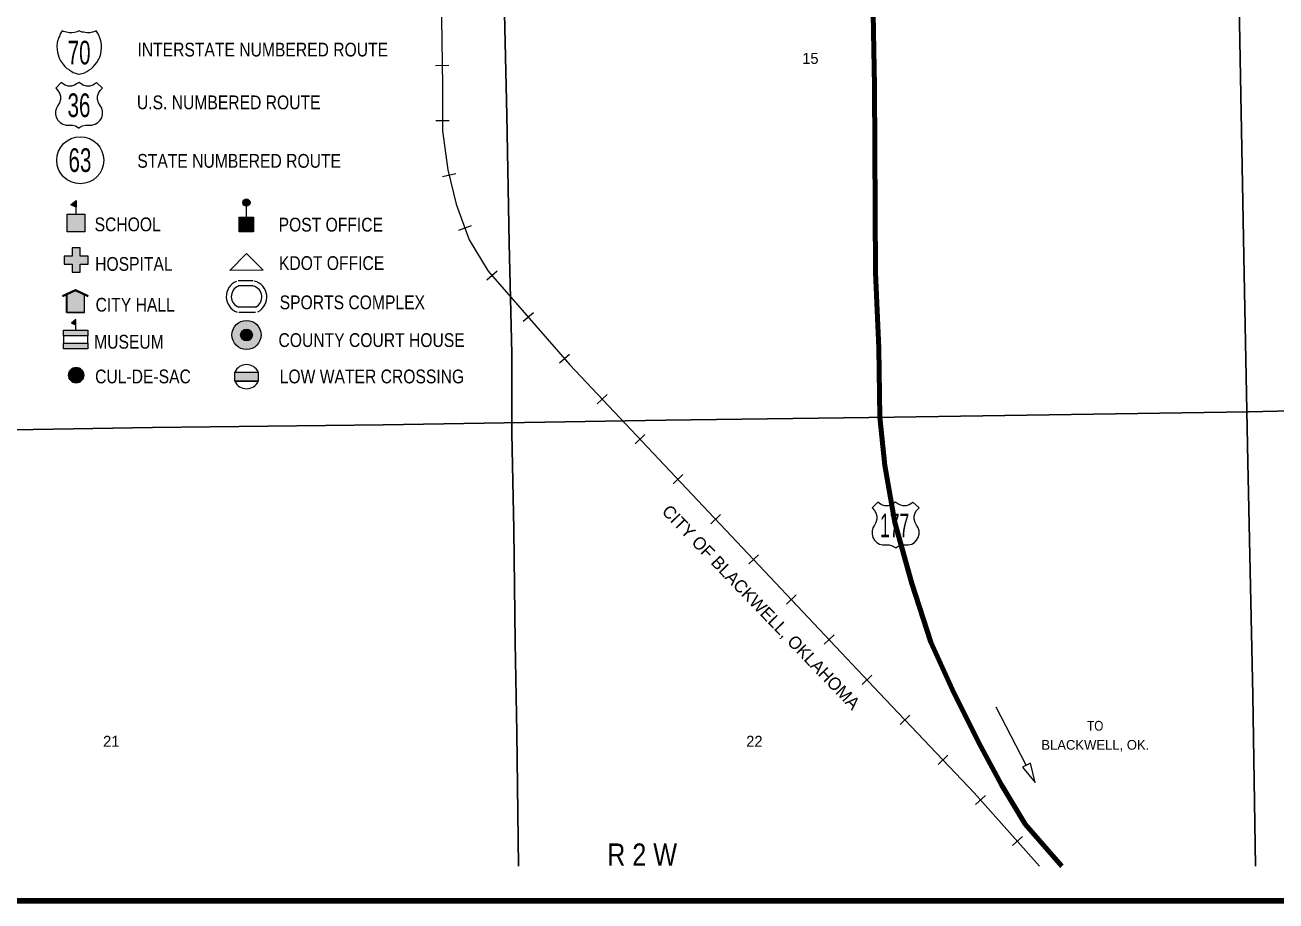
# Model space of a CAD drawing. Extents: x 396.91 to 401.39, y 2543.42 to 2547.36.
# Drawn here: x 398.022 to 399.724, y 2543.476 to 2544.668 of the extents above; entities that cross this region are included whole.
import ezdxf
from ezdxf.enums import TextEntityAlignment as Align

# ---------------------------------------------------------------- set-up
doc = ezdxf.new("R2010")
doc.units = 0
doc.header["$LTSCALE"] = 0.0068
for name, color, linetype, lineweight in [('11', 7, 'Continuous', 80), ('14', 7, 'Continuous', 25), ('17', 7, 'Continuous', 13), ('19', 7, 'Continuous', 13), ('35', 7, 'Continuous', 13), ('48', 7, 'Continuous', 106), ('50', 7, 'Continuous', 13)]:
    doc.layers.add(name, color=color, linetype=linetype, lineweight=lineweight)
doc.layers.add('45', color=7, linetype='Continuous')
doc.layers.add('46', color=7, linetype='Continuous')

msp = doc.modelspace()

# ---------------------------------------------------------------- hatches: boundary and pattern name
at = {"layer": '50'}
for points in [[(398.091477, 2544.420076), (398.08447, 2544.422917), (398.091477, 2544.428977)], [(398.323524, 2544.421181, 1), (398.323098, 2544.430982, 1)], [(398.079545, 2544.386174), (398.079545, 2544.410227), (398.103598, 2544.410227), (398.103598, 2544.386174)], [(398.313636, 2544.386174), (398.313636, 2544.406439), (398.333144, 2544.406439), (398.333144, 2544.386174)], [(398.086174, 2544.331629), (398.097159, 2544.331629), (398.097159, 2544.342424), (398.107955, 2544.342424), (398.107955, 2544.353409), (398.097159, 2544.353409), (398.097159, 2544.364394), (398.086174, 2544.364394), (398.086174, 2544.353409), (398.075189, 2544.353409), (398.075189, 2544.342424), (398.086174, 2544.342424)], [(398.091098, 2544.306818), (398.078788, 2544.301326), (398.078788, 2544.276515), (398.102841, 2544.276515), (398.102841, 2544.301326)], [(398.107386, 2544.252652), (398.107386, 2544.245076), (398.074621, 2544.245076), (398.074621, 2544.252652)], [(398.091098, 2544.259659), (398.091098, 2544.267235), (398.085227, 2544.262121)], [(398.343336, 2544.246688, 1), (398.303654, 2544.245461, 1)], [(398.331319, 2544.247916, 1), (398.315671, 2544.244234, 1)], [(398.107386, 2544.234848), (398.107386, 2544.227273), (398.074621, 2544.227273), (398.074621, 2544.234848)], [(398.101924, 2544.191332, 1), (398.081406, 2544.191332, 1)], [(398.307576, 2544.195644), (398.339394, 2544.195644), (398.339394, 2544.183144), (398.307576, 2544.183144)]]:
    msp.add_hatch(color=256, dxfattribs=at).paths.add_polyline_path(points)

# ---------------------------------------------------------------- linework, layer by layer
at = {"layer": '11'}
msp.add_lwpolyline([(399.432765, 2543.523674), (399.382955, 2543.580871), (399.350758, 2543.634091), (399.322538, 2543.686553), (399.286174, 2543.758333), (399.254735, 2543.828409), (399.228977, 2543.908144), (399.205492, 2543.991098), (399.191856, 2544.068561), (399.185417, 2544.13447), (399.183902, 2544.22803), (399.179545, 2544.331061), (399.177841, 2544.58428), (399.172348, 2544.880682), (399.169886, 2545.009659), (399.163447, 2545.036174), (399.144129, 2545.07178), (399.10625, 2545.141856), (399.099811, 2545.168371)], dxfattribs=at)
at = {"layer": '14'}
for points in [[(399.666856, 2545.108523), (399.669697, 2544.978977), (399.674432, 2544.670455), (399.681061, 2544.329167), (399.685985, 2544.073295), (399.692614, 2543.756439), (399.696402, 2543.523674)], [(398.69375, 2543.523674), (398.691098, 2543.705303), (398.689015, 2543.82803), (398.687121, 2543.981439), (398.684659, 2544.112311), (398.684659, 2544.221023), (398.681061, 2544.370833), (398.677841, 2544.544886), (398.674432, 2544.683144), (398.67197, 2544.814205), (398.669697, 2544.956439), (398.66572, 2545.058712)], [(396.958144, 2544.100379), (397.177652, 2544.10322), (397.388447, 2544.105682), (397.586174, 2544.109848), (397.924811, 2544.11553), (398.195455, 2544.120455), (398.50947, 2544.123864), (398.893939, 2544.130303), (399.204924, 2544.13428), (399.686932, 2544.141667), (400.056818, 2544.15), (400.418561, 2544.156439), (400.746023, 2544.160985)]]:
    msp.add_lwpolyline(points, dxfattribs=at)
at = {"layer": '17'}
for p, q in [((398.598864, 2544.612689), (398.580492, 2544.612311)), ((398.599242, 2544.5375), (398.580871, 2544.5375)), ((398.608144, 2544.465341), (398.590341, 2544.460985)), ((398.629167, 2544.394697), (398.611932, 2544.388258)), ((398.664394, 2544.332765), (398.650568, 2544.320644)), ((398.713826, 2544.276326), (398.7, 2544.264205)), ((398.763068, 2544.219697), (398.749242, 2544.207765)), ((398.814015, 2544.165341), (398.800758, 2544.152652)), ((398.86553, 2544.110795), (398.852273, 2544.098106)), ((398.917045, 2544.05625), (398.903788, 2544.043561)), ((398.968561, 2544.001705), (398.955303, 2543.989015)), ((399.020076, 2543.947159), (399.006818, 2543.934659)), ((399.071591, 2543.892614), (399.058144, 2543.880114)), ((399.122917, 2543.838068), (399.109659, 2543.825379)), ((399.174432, 2543.783333), (399.160985, 2543.770833)), ((399.225947, 2543.728977), (399.212689, 2543.716288)), ((399.277652, 2543.674621), (399.264394, 2543.661932)), ((399.329167, 2543.619886), (399.31553, 2543.607576)), ((399.379167, 2543.563826), (399.36553, 2543.551705))]:
    msp.add_line(p, q, dxfattribs=at)
msp.add_lwpolyline([(398.572917, 2547.311553), (398.57822, 2547.210606), (398.585606, 2546.921212), (398.588826, 2546.658333), (398.576894, 2546.391477), (398.566477, 2546.09072), (398.572159, 2545.695833), (398.579356, 2545.420076), (398.580303, 2545.109091), (398.585985, 2544.858333), (398.589962, 2544.585227), (398.589962, 2544.523864), (398.597348, 2544.470644), (398.608523, 2544.423864), (398.626326, 2544.375568), (398.652083, 2544.332765), (398.763258, 2544.205492), (399.028409, 2543.925), (399.184659, 2543.758902), (399.313636, 2543.623485), (399.402652, 2543.523674)], dxfattribs=at)
at = {"layer": '19'}
msp.add_lwpolyline([(399.182386, 2544.01875), (399.174811, 2544.010985), (399.177841, 2544.007576), (399.179924, 2544.004167), (399.18125, 2543.999811), (399.18125, 2543.995455), (399.179924, 2543.991098), (399.177841, 2543.9875), (399.175758, 2543.983902), (399.174621, 2543.979545), (399.174621, 2543.975189), (399.175758, 2543.970644), (399.177841, 2543.967235), (399.181061, 2543.964015), (399.184659, 2543.961742), (399.188826, 2543.960606), (399.197727, 2543.960606), (399.201894, 2543.95947), (399.205492, 2543.957386), (399.206818, 2543.956629), (399.211174, 2543.95947), (399.215341, 2543.960606), (399.223864, 2543.960606), (399.228598, 2543.961742), (399.232197, 2543.964015), (399.235227, 2543.967235), (399.2375, 2543.970644), (399.238636, 2543.975189), (399.238636, 2543.979545), (399.2375, 2543.983902), (399.235227, 2543.9875), (399.233144, 2543.991098), (399.231818, 2543.995455), (399.231818, 2543.999811), (399.233144, 2544.004167), (399.235227, 2544.007576), (399.238636, 2544.010985), (399.230303, 2544.01875), (399.228977, 2544.017235), (399.225189, 2544.014962), (399.221023, 2544.013826), (399.216477, 2544.013826), (399.212311, 2544.014962), (399.208523, 2544.017235), (399.20625, 2544.01875), (399.204167, 2544.017235), (399.200379, 2544.014962), (399.196402, 2544.013826), (399.191856, 2544.013826), (399.187689, 2544.014962), (399.184091, 2544.017235)], close=True, dxfattribs=at)
at = {"layer": '35'}
msp.add_line((399.38447, 2543.660795), (399.343561, 2543.739962), dxfattribs=at)
msp.add_lwpolyline([(399.379356, 2543.658144), (399.39678, 2543.6375), (399.390152, 2543.663826)], close=True, dxfattribs=at)
at = {"layer": '48'}
msp.add_lwpolyline([(396.910795, 2543.476326), (396.910795, 2547.358902), (400.793371, 2547.358902), (400.793371, 2543.476326)], close=True, dxfattribs=at)
at = {"layer": '50'}
for p, q in [((398.091667, 2544.410227), (398.091667, 2544.420076)), ((398.323485, 2544.405871), (398.323485, 2544.421591)), ((398.332576, 2544.319886), (398.312311, 2544.319886)), ((398.332576, 2544.313068), (398.312311, 2544.313068)), ((398.313068, 2544.28428), (398.335606, 2544.28428)), ((398.313068, 2544.277083), (398.335606, 2544.277083)), ((398.091098, 2544.252841), (398.091098, 2544.259659)), ((398.307576, 2544.195644), (398.339394, 2544.195644)), ((398.339394, 2544.182955), (398.307576, 2544.182955))]:
    msp.add_line(p, q, dxfattribs=at)
for points in [[(398.072727, 2544.659659), (398.070644, 2544.656818), (398.069318, 2544.653977), (398.06875, 2544.651894), (398.067614, 2544.650379), (398.067235, 2544.647917), (398.066477, 2544.646023), (398.065909, 2544.642992), (398.06553, 2544.639394), (398.06572, 2544.634091), (398.066098, 2544.630682), (398.067235, 2544.627462), (398.067614, 2544.625379), (398.069129, 2544.62178), (398.070455, 2544.61875), (398.072917, 2544.615152), (398.074432, 2544.613258), (398.076136, 2544.611174), (398.077652, 2544.610038), (398.079167, 2544.608712), (398.081061, 2544.607386), (398.082765, 2544.60625), (398.08428, 2544.605114), (398.085795, 2544.604356), (398.087689, 2544.60322), (398.090909, 2544.602083), (398.094697, 2544.600758), (398.095833, 2544.600758), (398.099242, 2544.601705), (398.102841, 2544.602652), (398.106061, 2544.604356), (398.109091, 2544.606061), (398.111932, 2544.608144), (398.114773, 2544.610606), (398.117235, 2544.613447), (398.119886, 2544.616667), (398.12178, 2544.619886), (398.122538, 2544.621402), (398.123864, 2544.624053), (398.125, 2544.628409), (398.125758, 2544.632576), (398.126136, 2544.636553), (398.125947, 2544.64072), (398.125758, 2544.64375), (398.125189, 2544.646023), (398.123864, 2544.650379), (398.122538, 2544.653598), (398.120455, 2544.657008), (398.118939, 2544.659659), (398.117045, 2544.658902), (398.113826, 2544.657955), (398.112121, 2544.657386), (398.110227, 2544.657008), (398.107197, 2544.656818), (398.103788, 2544.657386), (398.101894, 2544.657765), (398.1, 2544.657955), (398.098674, 2544.658523), (398.09678, 2544.659091), (398.095833, 2544.659659), (398.094697, 2544.659091), (398.093182, 2544.658523), (398.091288, 2544.657955), (398.089583, 2544.657386), (398.085795, 2544.656818), (398.082197, 2544.656818), (398.080114, 2544.657386), (398.078409, 2544.657765), (398.076326, 2544.658144), (398.074432, 2544.658902)], [(398.071402, 2544.589583), (398.063826, 2544.581818), (398.066856, 2544.578409), (398.068939, 2544.575), (398.070265, 2544.570644), (398.070265, 2544.566288), (398.068939, 2544.561932), (398.066856, 2544.558333), (398.064773, 2544.554735), (398.063636, 2544.550379), (398.063636, 2544.546023), (398.064773, 2544.541477), (398.066856, 2544.538068), (398.070076, 2544.534848), (398.073674, 2544.532576), (398.077841, 2544.531439), (398.086742, 2544.531439), (398.090909, 2544.530303), (398.094508, 2544.52822), (398.095833, 2544.527462), (398.096212, 2544.52822), (398.100189, 2544.530303), (398.104356, 2544.531439), (398.112879, 2544.531439), (398.117614, 2544.532576), (398.121212, 2544.534848), (398.124242, 2544.538068), (398.126515, 2544.541477), (398.127652, 2544.546023), (398.127652, 2544.550379), (398.126515, 2544.554735), (398.124242, 2544.558333), (398.122159, 2544.561932), (398.120833, 2544.566288), (398.120833, 2544.570644), (398.122159, 2544.575), (398.124242, 2544.578409), (398.127652, 2544.581818), (398.119318, 2544.589583), (398.117992, 2544.588068), (398.114205, 2544.585795), (398.110038, 2544.584659), (398.105492, 2544.584659), (398.101326, 2544.585795), (398.097538, 2544.588068), (398.095833, 2544.589583), (398.093182, 2544.588068), (398.089394, 2544.585795), (398.085417, 2544.584659), (398.080871, 2544.584659), (398.076705, 2544.585795), (398.073106, 2544.588068)], [(398.091477, 2544.420076), (398.08447, 2544.422917), (398.091477, 2544.428977)], [(398.079545, 2544.386174), (398.079545, 2544.410227), (398.103598, 2544.410227), (398.103598, 2544.386174)], [(398.313636, 2544.386174), (398.313636, 2544.406439), (398.333144, 2544.406439), (398.333144, 2544.386174)], [(398.086174, 2544.331629), (398.097159, 2544.331629), (398.097159, 2544.342424), (398.107955, 2544.342424), (398.107955, 2544.353409), (398.097159, 2544.353409), (398.097159, 2544.364394), (398.086174, 2544.364394), (398.086174, 2544.353409), (398.075189, 2544.353409), (398.075189, 2544.342424), (398.086174, 2544.342424)], [(398.300568, 2544.333902), (398.323295, 2544.356818), (398.346212, 2544.334091)], [(398.091098, 2544.306818), (398.078788, 2544.301326), (398.078788, 2544.276515), (398.102841, 2544.276515), (398.102841, 2544.301326)], [(398.107386, 2544.252652), (398.107386, 2544.245076), (398.074621, 2544.245076), (398.074621, 2544.252652)], [(398.091098, 2544.259659), (398.091098, 2544.267235), (398.085227, 2544.262121)], [(398.107386, 2544.234848), (398.107386, 2544.227273), (398.074621, 2544.227273), (398.074621, 2544.234848)], [(398.307576, 2544.195644), (398.339394, 2544.195644), (398.339394, 2544.183144), (398.307576, 2544.183144)]]:
    msp.add_lwpolyline(points, close=True, dxfattribs=at)
at = {"layer": '50', "lineweight": 40}
msp.add_lwpolyline([(398.072917, 2544.299053), (398.090909, 2544.307008), (398.107955, 2544.299053)], dxfattribs=at)
at = {"layer": '50'}
for points in [[(398.082576, 2544.276705), (398.078598, 2544.276705), (398.078598, 2544.301515)], [(398.102652, 2544.301515), (398.102652, 2544.276705), (398.082386, 2544.276705)], [(398.107386, 2544.242992), (398.107386, 2544.245076), (398.074621, 2544.245076), (398.074621, 2544.234848), (398.107386, 2544.234848), (398.107386, 2544.243371)]]:
    msp.add_lwpolyline(points, dxfattribs=at)
for centre, radius in [((398.097196, 2544.483674), 0.031987), ((398.323311, 2544.426081), 0.004905), ((398.323495, 2544.246075), 0.01985), ((398.323495, 2544.246075), 0.008037)]:
    msp.add_circle(centre, radius, dxfattribs=at)
at = {"layer": '50', "lineweight": 25}
msp.add_circle((398.091665, 2544.191332), 0.010259, dxfattribs=at)
at = {"layer": '50'}
for centre, radius, start, end in [((398.318097, 2544.298307), 0.022283, 111.82978, 251.18127), ((398.318097, 2544.298415), 0.015332, 111.82978, 251.18127), ((398.328893, 2544.297786), 0.015332, 296.54144, 75.89292), ((398.328893, 2544.297678), 0.022283, 296.54144, 75.89292), ((398.32355, 2544.188319), 0.017521, 24.77119, 155.22881), ((398.32355, 2544.190407), 0.017521, 204.77119, 335.22881)]:
    msp.add_arc(centre, radius, start, end, dxfattribs=at)

# ---------------------------------------------------------------- texts
at = {"layer": '17'}
msp.add_text('CITY OF BLACKWELL, OKLAHOMA', height=0.01705, rotation=313.912, dxfattribs=at).set_placement((399.017467, 2543.869926), align=Align.CENTER)
at = {"layer": '19', "width": 0.55}
msp.add_text('177', height=0.0322, dxfattribs=at).set_placement((399.205398, 2543.971023), align=Align.CENTER)
at = {"layer": '35', "width": 0.9}
msp.add_text('TO', height=0.01326, dxfattribs=at).set_placement((399.478314, 2543.707955), align=Align.CENTER)
at = {"layer": '35'}
msp.add_text('BLACKWELL, OK.', height=0.01326, dxfattribs=at).set_placement((399.478409, 2543.682008), align=Align.CENTER)
at = {"layer": '45'}
for s, p in [('15', (399.09072, 2544.614773)), ('21', (398.139394, 2543.685985)), ('22', (399.014489, 2543.685985))]:
    msp.add_text(s, height=0.01496, dxfattribs=at).set_placement(p, align=Align.CENTER)
at = {"layer": '46', "width": 0.85}
msp.add_text('R 2 W', height=0.03011, dxfattribs=at).set_placement((398.861742, 2543.524432), align=Align.CENTER)
at = {"layer": '50'}
for s, height, width, p in [('70', 0.0322, 0.65, (398.095644, 2544.614015)), ('INTERSTATE NUMBERED ROUTE', 0.01875, 0.85, (398.345549, 2544.624811)), ('36', 0.0322, 0.65, (398.095455, 2544.542424)), ('U.S. NUMBERED ROUTE', 0.01875, 0.85, (398.299242, 2544.55303)), ('63', 0.0322, 0.65, (398.09678, 2544.467803)), ('STATE NUMBERED ROUTE', 0.01875, 0.85, (398.313447, 2544.473485)), ('SCHOOL', 0.01875, 0.85, (398.161742, 2544.387121)), ('POST OFFICE', 0.01875, 0.85, (398.438163, 2544.386742)), ('HOSPITAL', 0.01875, 0.85, (398.17017, 2544.333333)), ('KDOT OFFICE', 0.01875, 0.85, (398.439205, 2544.33447)), ('CITY HALL', 0.01875, 0.85, (398.17197, 2544.277841)), ('SPORTS COMPLEX', 0.01875, 0.85, (398.467424, 2544.281061)), ('MUSEUM', 0.01875, 0.85, (398.163447, 2544.227462)), ('COUNTY COURT HOUSE', 0.01875, 0.85, (398.493655, 2544.229735)), ('CUL-DE-SAC', 0.01875, 0.85, (398.182576, 2544.180303)), ('LOW WATER CROSSING', 0.01875, 0.85, (398.494129, 2544.180303))]:
    msp.add_text(s, height=height, dxfattribs=dict(at, width=width)).set_placement(p, align=Align.CENTER)

doc.saveas('drawing.dxf')
